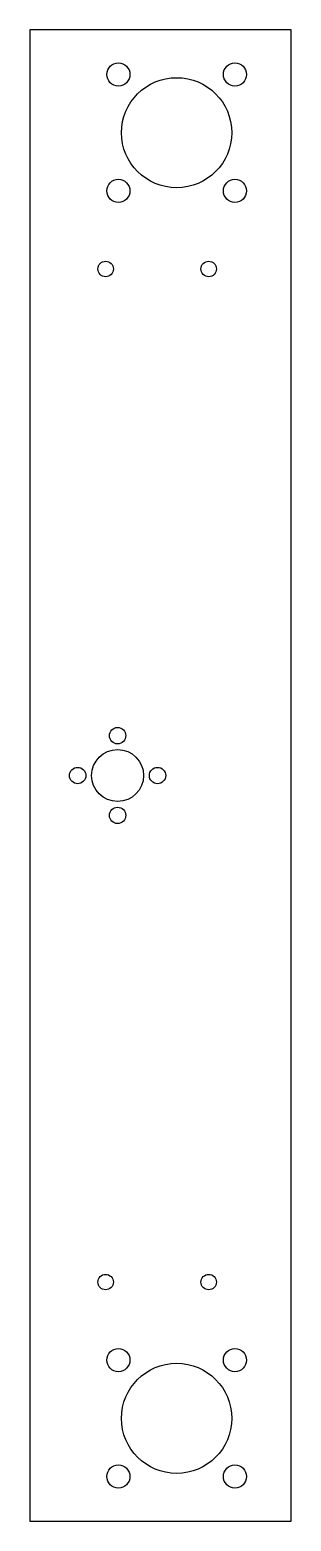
# Model space of a CAD drawing. Header units: inches. Extents: x 23 to 74, y 8 to 298.
import ezdxf

# ---------------------------------------------------------------- set-up
doc = ezdxf.new("R2010")
doc.units = ezdxf.units.IN
doc.header["$MEASUREMENT"] = 0
doc.layers.add('CAMA ALUMINIO 12MM', color=253, linetype='Continuous')

msp = doc.modelspace()

# ---------------------------------------------------------------- linework, layer by layer
at = {"layer": 'CAMA ALUMINIO 12MM', "color": 1}
msp.add_lwpolyline([(23.39, 297.96), (23.39, 7.96), (74.09, 7.96), (74.09, 297.96), (23.39, 297.96)], dxfattribs=at)
at = {"layer": 'CAMA ALUMINIO 12MM', "color": 1, "linetype": 'ByBlock'}
for centre, radius in [((40.56, 289.28), 2.25), ((63.19, 289.28), 2.25), ((51.87, 277.96), 10.7), ((40.56, 266.65), 2.25), ((63.19, 266.65), 2.25), ((40.56, 39.28), 2.25), ((63.19, 39.28), 2.25), ((51.87, 27.96), 10.7), ((40.56, 16.65), 2.25), ((63.19, 16.65), 2.25)]:
    msp.add_circle(centre, radius, dxfattribs=at)
at = {"layer": 'CAMA ALUMINIO 12MM', "color": 1}
for centre, radius in [((38.09, 251.46), 1.5), ((58.09, 251.46), 1.5), ((40.41, 160.71), 1.59), ((40.41, 152.96), 5.05), ((32.66, 152.96), 1.59), ((48.16, 152.96), 1.59), ((40.41, 145.21), 1.59), ((38.09, 54.46), 1.5), ((58.09, 54.46), 1.5)]:
    msp.add_circle(centre, radius, dxfattribs=at)

doc.saveas('drawing.dxf')
